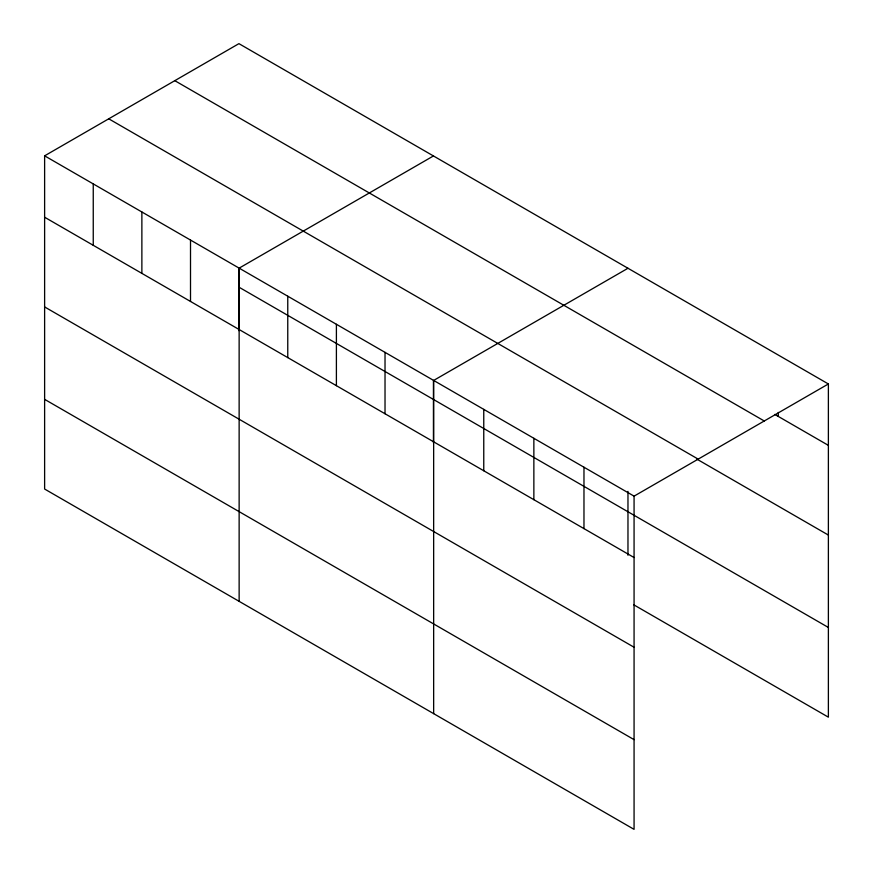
<?xml version="1.0" encoding="UTF-8"?>
<svg xmlns="http://www.w3.org/2000/svg" width="873" height="873" viewBox="0 0 873 873"><rect width="100%" height="100%" fill="white"/><g stroke="black" fill="none" stroke-linecap="round" stroke-linejoin="round"><path stroke-width="1.31" d="M44.621 155.831L634.071 496.148L634.071 829.35L44.621 489.033L44.621 155.831L238.929 43.65L828.379 383.967L828.379 717.17L633.798 604.825M433.445 155.951L239.137 268.142L239.137 601.333M627.971 268.262L433.652 380.442L433.652 713.645M634.071 496.148L828.379 383.967M774.788 414.413L828.379 445.361M174.807 80.676L764.257 420.982M108.743 118.815L698.193 459.133M696.719 459.034L828.379 535.062M238.929 287.152L828.379 627.469M44.621 217.224L634.071 557.541M44.621 306.925L634.071 647.242M44.621 399.343L634.071 739.649M778.28 412.427L778.28 416.432M627.971 491.379L627.971 555.25M583.972 467.23L583.972 528.623M533.861 438.301L533.861 499.694M483.762 409.372L483.762 470.765M433.445 380.432L433.445 442.949M385.026 352.365L385.026 413.758M336.4 324.287L336.4 385.691M287.763 296.22L287.763 357.614M238.929 268.131L238.929 330.638M190.51 240.064L190.51 301.458M141.873 211.986L141.873 273.38M93.247 183.908L93.247 245.302"/></g></svg>
